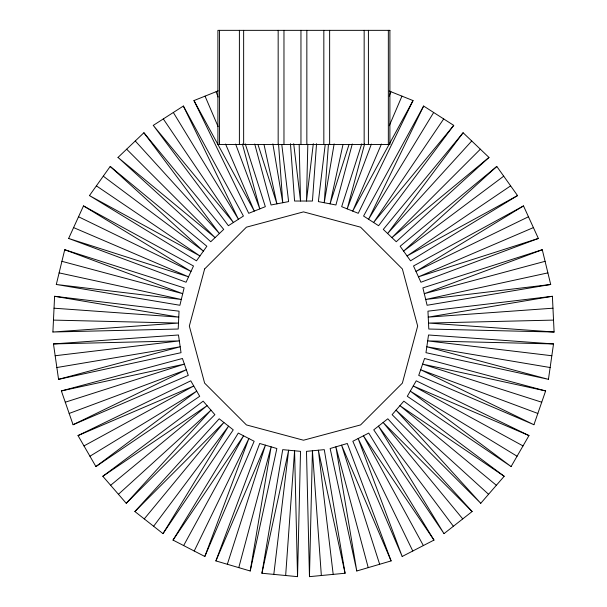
<?xml version="1.0" encoding="UTF-8"?>
<svg xmlns="http://www.w3.org/2000/svg" width="607" height="607" viewBox="0 0 607 607"><rect width="100%" height="100%" fill="white"/><g stroke="black" fill="none" stroke-linecap="round" stroke-linejoin="round"><path stroke-width="0.91" d="M297.536 576.65L300.518 451.35L282.718 449.65L261.928 573.251L297.536 576.65L294.577 450.781L285.654 575.519M307.825 144.208L306.474 201.031L313.311 143.692M309.464 576.65L306.482 451.35L324.282 449.65L345.072 573.251L309.464 576.65L312.423 450.781L321.346 575.519M52.9 332.014L54.6 296.292L179.05 311.171L178.2 329.032L52.9 332.014L178.481 323.076L53.469 320.101M316.543 143.692L312.438 201.031L294.562 201.031L290.457 143.692M328.44 144.193L324.237 202.73L334.138 143.874M273.81 574.381L288.651 450.219L261.928 573.251M325.208 144.519L318.379 201.6L335.937 204.984L352.28 143.996M548.44 379.337L553.531 343.934L428.519 334.988L425.97 352.69L548.44 379.337L426.82 346.787L550.139 367.523M250.213 570.99L276.86 448.52L259.697 443.482L215.902 560.914L250.213 570.99L271.132 446.843L238.771 567.628M342.97 144.61L330.079 203.853L349.086 144.337M56.299 284.478L64.729 249.727L184.118 287.885L179.9 305.268L56.299 284.478L181.303 299.471L59.114 272.884M364.617 143.965L347.204 208.884L371.37 144.087M227.344 564.275L265.426 445.166L215.902 560.914M361.749 143.829L341.665 206.668L358.267 213.315L413.033 100.572L389.201 91.035M533.932 424.725L545.632 390.931L424.566 358.487L418.716 375.392L533.932 424.725L420.666 369.754L537.832 413.45M204.825 556.482L254.158 441.266L238.27 433.072L173.033 540.093L204.825 556.482L248.862 438.535L194.217 551.012M389.246 96.156L390.9 91.718M381.439 144.041L352.728 211.092L413.033 100.572M389.277 125.748L401.955 96.141M68.637 238.452L83.493 205.917L193.496 265.98L186.068 282.247L68.637 238.452L188.542 276.822L73.591 227.595M423.633 106.043L363.57 216.046L378.609 225.713L453.725 125.376L423.633 106.043L368.586 219.271L433.671 112.492M183.64 545.564L243.566 435.803L173.033 540.093M511.094 466.555L528.978 435.576L416.235 380.817L407.297 396.303L511.094 466.555L410.279 391.136L517.058 456.221M162.995 533.644L233.247 429.847L219.195 418.792L134.883 511.534L162.995 533.644L228.558 426.16L153.617 526.269M443.687 118.926L373.593 222.488L453.725 125.376M89.457 195.583L110.201 166.447L206.85 246.252L196.478 260.82L89.457 195.583L199.938 255.957L96.376 185.863M463.103 132.751L383.298 229.4L396.242 241.738L488.984 157.433L463.103 132.751L387.615 233.52L471.738 140.983M144.261 518.909L223.884 422.48L134.883 511.534M480.752 503.302L504.174 476.275L403.837 401.159L392.122 414.672L480.752 503.302L396.03 410.165L488.567 494.288M126.248 503.302L214.878 414.672L203.163 401.159L102.826 476.275L126.248 503.302L210.97 410.165L118.433 494.288M480.349 149.201L391.925 237.625L488.984 157.433M118.016 157.433L143.897 132.751L223.702 229.4L210.758 241.738L118.016 157.433L215.075 237.625L126.651 149.201M496.799 166.447L400.15 246.252L410.522 260.82L517.543 195.583L496.799 166.447L403.609 251.108L503.719 176.167M110.641 485.289L207.07 405.666L102.826 476.275M444.005 533.644L472.117 511.534L387.805 418.792L373.753 429.847L444.005 533.644L378.442 426.16L453.383 526.269M95.906 466.555L199.703 396.303L190.765 380.817L78.022 435.576L95.906 466.555L196.721 391.136L89.942 456.221M510.624 185.863L407.062 255.957L517.543 195.583M153.275 125.376L183.367 106.043L243.43 216.046L228.391 225.713L153.275 125.376L233.407 222.488L163.313 118.926M523.507 205.917L413.504 265.98L420.932 282.247L538.363 238.452L523.507 205.917L415.985 271.412L528.462 216.767M83.986 445.91L193.747 385.984L78.022 435.576M402.175 556.482L433.967 540.093L368.73 433.072L352.842 441.266L402.175 556.482L358.138 438.535L412.783 551.012M73.068 424.725L188.284 375.392L182.434 358.487L61.368 390.931L73.068 424.725L186.334 369.754L69.168 413.45M533.409 227.595L418.458 276.822L538.363 238.452M245.251 143.829L265.335 206.668L248.733 213.315L193.967 100.572L218.224 90.86M542.271 249.727L422.882 287.885L427.1 305.268L550.701 284.478L542.271 249.727L424.293 293.682L545.078 261.321M65.275 402.206L184.384 364.124L61.368 390.931M356.787 570.99L391.098 560.914L347.303 443.482L330.14 448.52L356.787 570.99L335.868 446.843L368.229 567.628M58.56 379.337L181.03 352.69L178.481 334.988L53.469 343.934L58.56 379.337L180.18 346.787L56.861 367.523M547.886 272.884L425.697 299.471L550.701 284.478M552.4 296.292L427.95 311.171L428.8 329.032L554.1 332.014L552.4 296.292L428.231 317.127L552.969 308.204M55.169 355.74L179.331 340.899L53.469 343.934M553.531 320.101L428.519 323.076L554.1 332.014M553.531 343.934L427.669 340.899L551.831 355.74M54.031 308.204L178.769 317.127L54.6 296.292M545.632 390.931L422.616 364.124L541.725 402.206M61.922 261.321L182.707 293.682L64.729 249.727M528.978 435.576L413.253 385.984L523.014 445.91M78.538 216.767L191.015 271.412L83.493 205.917M504.174 476.275L399.93 405.666L496.359 485.289M103.281 176.167L203.391 251.108L110.201 166.447M472.117 511.534L383.116 422.48L462.739 518.909M135.262 140.983L219.385 233.52L143.897 132.751M433.967 540.093L363.434 435.803L423.36 545.564M173.329 112.492L238.414 219.271L183.367 106.043M193.967 100.572L254.272 211.092L225.561 144.041M205.045 96.141L218.103 126.62M391.098 560.914L341.574 445.166L379.656 564.275M216.1 91.718L218.088 97.044M235.63 144.087L259.796 208.884L242.383 143.965M257.914 144.337L276.921 203.853L264.03 144.61M254.72 143.996L271.063 204.984L288.621 201.6L281.792 144.519M345.072 573.251L318.349 450.219L333.19 574.381M272.862 143.874L282.763 202.73L278.56 144.193M293.689 143.692L300.526 201.031L299.175 144.208M388.343 30.35L388.343 144.519M368.411 30.35L368.411 144.519M364.162 30.35L364.162 144.519M329.639 30.35L329.639 144.519M323.835 30.35L323.835 144.519M306.846 30.35L306.846 144.519M300.958 30.35L300.958 144.519M283.97 30.35L283.97 144.519M278.165 30.35L278.165 144.519M243.642 30.35L243.642 144.519M239.393 30.35L239.393 144.519M219.461 30.35L219.461 144.519M204.627 268.969L189.331 326.05L204.627 383.131L246.419 424.923L303.5 440.219L360.581 424.923L402.373 383.131L417.669 326.05L402.373 268.969L360.581 227.177L303.5 211.881L246.419 227.177L204.627 268.969M389.899 30.35L217.905 30.35L217.905 144.519L389.899 144.519L389.899 30.35"/></g></svg>
